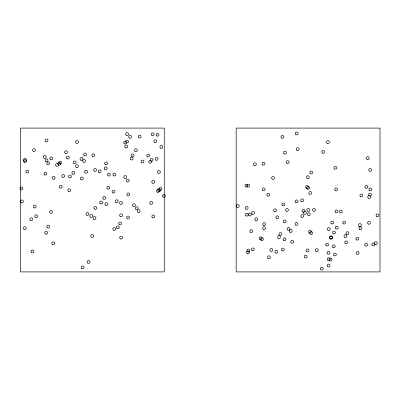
<?xml version="1.0" encoding="UTF-8"?>
<svg xmlns="http://www.w3.org/2000/svg" width="400" height="400" viewBox="0 0 400 400"><rect width="100%" height="100%" fill="white"/><g stroke="black" fill="none" stroke-linecap="round" stroke-linejoin="round"><path stroke-width="0.6" d="M164.26 128.085L20.435 128.085L20.435 271.915L164.26 271.915L164.26 128.085M380 128.085L236.175 128.085L236.175 271.915L380 271.915L380 128.085M309.29 232.97A1.44 1.44 0 0 0 311.445 231.725A1.44 1.44 0 0 0 309.29 230.475A1.44 1.44 0 0 0 309.29 232.97M284.095 153.83A1.44 1.44 0 0 0 286.335 152.745A1.44 1.44 0 0 0 284.275 151.345A1.44 1.44 0 0 0 284.095 153.83M272.33 179.16A1.44 1.44 0 0 0 274.49 177.915A1.44 1.44 0 0 0 272.33 176.67A1.44 1.44 0 0 0 272.33 179.16M281.7 138.115A1.44 1.44 0 0 0 283.86 136.87A1.44 1.44 0 0 0 281.7 135.625A1.44 1.44 0 0 0 281.7 138.115M359.53 229.43A1.44 1.44 0 0 0 361.77 228.34A1.44 1.44 0 0 0 359.71 226.945A1.44 1.44 0 0 0 359.53 229.43M307.37 189.025A1.44 1.44 0 0 0 309.525 187.78A1.44 1.44 0 0 0 307.37 186.535A1.44 1.44 0 0 0 307.37 189.025M335.995 228.845A1.44 1.44 0 0 0 338.155 227.6A1.44 1.44 0 0 0 335.995 226.355A1.44 1.44 0 0 0 335.995 228.845M327.785 254.065A1.44 1.44 0 0 0 329.94 252.82A1.44 1.44 0 0 0 327.785 251.575A1.44 1.44 0 0 0 327.785 254.065M301.45 201.54A1.44 1.44 0 0 0 303.61 200.295A1.44 1.44 0 0 0 301.45 199.05A1.44 1.44 0 0 0 301.45 201.54M237.08 207.21A1.44 1.44 0 0 0 239.24 205.96A1.44 1.44 0 0 0 237.08 204.715A1.44 1.44 0 0 0 237.08 207.21M283.78 240.555A1.44 1.44 0 0 0 285.935 239.31A1.44 1.44 0 0 0 283.78 238.065A1.44 1.44 0 0 0 283.78 240.555M295.75 225.19A1.44 1.44 0 0 0 297.91 223.945A1.44 1.44 0 0 0 295.75 222.7A1.44 1.44 0 0 0 295.75 225.19M346.69 234.395A1.44 1.44 0 0 0 348.85 233.15A1.44 1.44 0 0 0 346.69 231.905A1.44 1.44 0 0 0 346.69 234.395M345.46 243.615A1.44 1.44 0 0 0 347.615 242.37A1.44 1.44 0 0 0 345.46 241.125A1.44 1.44 0 0 0 345.46 243.615M278.29 238.29A1.44 1.44 0 0 0 280.445 237.045A1.44 1.44 0 0 0 278.29 235.8A1.44 1.44 0 0 0 278.29 238.29M327.98 260.45A1.44 1.44 0 0 0 330.14 259.205A1.44 1.44 0 0 0 327.98 257.96A1.44 1.44 0 0 0 327.98 260.45M333.155 233.74A1.44 1.44 0 0 0 335.395 232.65A1.44 1.44 0 0 0 333.335 231.255A1.44 1.44 0 0 0 333.155 233.74M252.04 250.625A1.44 1.44 0 0 0 254.195 249.38A1.44 1.44 0 0 0 252.04 248.135A1.44 1.44 0 0 0 252.04 250.625M331.43 223.81A1.44 1.44 0 0 0 333.585 222.565A1.44 1.44 0 0 0 331.43 221.32A1.44 1.44 0 0 0 331.43 223.81M309.41 194.165A1.44 1.44 0 0 0 311.65 193.08A1.44 1.44 0 0 0 309.59 191.68A1.44 1.44 0 0 0 309.41 194.165M291.445 243.01A1.44 1.44 0 0 0 293.605 241.765A1.44 1.44 0 0 0 291.445 240.52A1.44 1.44 0 0 0 291.445 243.01M367.09 159.385A1.44 1.44 0 0 0 369.25 158.135A1.44 1.44 0 0 0 367.09 156.89A1.44 1.44 0 0 0 367.09 159.385M365.44 246.015A1.44 1.44 0 0 0 367.595 244.77A1.44 1.44 0 0 0 365.44 243.525A1.44 1.44 0 0 0 365.44 246.015M365.57 188.01A1.44 1.44 0 0 0 367.81 186.925A1.44 1.44 0 0 0 365.75 185.53A1.44 1.44 0 0 0 365.57 188.01M245.665 186.83A1.44 1.44 0 0 0 247.82 185.585A1.44 1.44 0 0 0 245.665 184.34A1.44 1.44 0 0 0 245.665 186.83M286.96 163.375A1.44 1.44 0 0 0 289.12 162.125A1.44 1.44 0 0 0 286.96 160.88A1.44 1.44 0 0 0 286.96 163.375M316.125 251.38A1.44 1.44 0 0 0 318.285 250.135A1.44 1.44 0 0 0 316.125 248.89A1.44 1.44 0 0 0 316.125 251.38M356.605 239.93A1.44 1.44 0 0 0 358.765 238.685A1.44 1.44 0 0 0 356.605 237.435A1.44 1.44 0 0 0 356.605 239.93M369.465 171.205A1.44 1.44 0 0 0 371.62 169.955A1.44 1.44 0 0 0 369.465 168.71A1.44 1.44 0 0 0 369.465 171.205M262.715 164.875A1.44 1.44 0 0 0 264.955 163.785A1.44 1.44 0 0 0 262.895 162.39A1.44 1.44 0 0 0 262.715 164.875M247.7 251.75A1.44 1.44 0 0 0 249.855 250.505A1.44 1.44 0 0 0 247.7 249.26A1.44 1.44 0 0 0 247.7 251.75M335.775 212.635A1.44 1.44 0 0 0 337.93 211.39A1.44 1.44 0 0 0 335.775 210.145A1.44 1.44 0 0 0 335.775 212.635M343.405 223.78A1.44 1.44 0 0 0 345.56 222.535A1.44 1.44 0 0 0 343.405 221.29A1.44 1.44 0 0 0 343.405 223.78M250.525 232.37A1.44 1.44 0 0 0 252.68 231.125A1.44 1.44 0 0 0 250.525 229.88A1.44 1.44 0 0 0 250.525 232.37M276.635 218.53A1.44 1.44 0 0 0 278.79 217.285A1.44 1.44 0 0 0 276.635 216.04A1.44 1.44 0 0 0 276.635 218.53M295.895 134.64A1.44 1.44 0 0 0 298.135 133.55A1.44 1.44 0 0 0 296.07 132.155A1.44 1.44 0 0 0 295.895 134.64M259.925 239.565A1.44 1.44 0 0 0 262.08 238.32A1.44 1.44 0 0 0 259.925 237.075A1.44 1.44 0 0 0 259.925 239.565M270.58 251.17A1.44 1.44 0 0 0 272.74 249.925A1.44 1.44 0 0 0 270.58 248.68A1.44 1.44 0 0 0 270.58 251.17M283.955 222.65A1.44 1.44 0 0 0 286.115 221.405A1.44 1.44 0 0 0 283.955 220.155A1.44 1.44 0 0 0 283.955 222.65M313.26 211.17A1.44 1.44 0 0 0 315.42 209.925A1.44 1.44 0 0 0 313.26 208.675A1.44 1.44 0 0 0 313.26 211.17M296.88 150.3A1.44 1.44 0 0 0 299.12 149.21A1.44 1.44 0 0 0 297.055 147.815A1.44 1.44 0 0 0 296.88 150.3M255.56 220.515A1.44 1.44 0 0 0 257.72 219.27A1.44 1.44 0 0 0 255.56 218.025A1.44 1.44 0 0 0 255.56 220.515M368.42 198.205A1.44 1.44 0 0 0 370.58 196.96A1.44 1.44 0 0 0 368.42 195.715A1.44 1.44 0 0 0 368.42 198.205M304.135 214.1A1.44 1.44 0 0 0 306.375 213.01A1.44 1.44 0 0 0 304.31 211.615A1.44 1.44 0 0 0 304.135 214.1M307.12 178.415A1.44 1.44 0 0 0 309.275 177.17A1.44 1.44 0 0 0 307.12 175.925A1.44 1.44 0 0 0 307.12 178.415M262.92 190.59A1.44 1.44 0 0 0 265.08 189.345A1.44 1.44 0 0 0 262.92 188.1A1.44 1.44 0 0 0 262.92 190.59M274.355 211.565A1.44 1.44 0 0 0 276.51 210.32A1.44 1.44 0 0 0 274.355 209.075A1.44 1.44 0 0 0 274.355 211.565M330.44 238.6A1.44 1.44 0 0 0 332.6 237.355A1.44 1.44 0 0 0 330.44 236.11A1.44 1.44 0 0 0 330.44 238.6M310.475 234.27A1.44 1.44 0 0 0 312.635 233.025A1.44 1.44 0 0 0 310.475 231.78A1.44 1.44 0 0 0 310.475 234.27M263.395 225.305A1.44 1.44 0 0 0 265.635 224.215A1.44 1.44 0 0 0 263.575 222.82A1.44 1.44 0 0 0 263.395 225.305M246 215.93A1.44 1.44 0 0 0 248.155 214.685A1.44 1.44 0 0 0 246 213.44A1.44 1.44 0 0 0 246 215.93M308.12 215.46A1.44 1.44 0 0 0 310.28 214.215A1.44 1.44 0 0 0 308.12 212.97A1.44 1.44 0 0 0 308.12 215.46M290.02 232.26A1.44 1.44 0 0 0 292.18 231.015A1.44 1.44 0 0 0 290.02 229.765A1.44 1.44 0 0 0 290.02 232.26M344.74 237.335A1.44 1.44 0 0 0 346.895 236.09A1.44 1.44 0 0 0 344.74 234.845A1.44 1.44 0 0 0 344.74 237.335M360.645 196.735A1.44 1.44 0 0 0 362.8 195.485A1.44 1.44 0 0 0 360.645 194.24A1.44 1.44 0 0 0 360.645 196.735M368.215 223.99A1.44 1.44 0 0 0 370.455 222.9A1.44 1.44 0 0 0 368.39 221.505A1.44 1.44 0 0 0 368.215 223.99M286.15 211.16A1.44 1.44 0 0 0 288.39 210.075A1.44 1.44 0 0 0 286.33 208.675A1.44 1.44 0 0 0 286.15 211.16M306.755 251.65A1.44 1.44 0 0 0 308.915 250.405A1.44 1.44 0 0 0 306.755 249.155A1.44 1.44 0 0 0 306.755 251.65M375.105 244.4A1.44 1.44 0 0 0 377.265 243.155A1.44 1.44 0 0 0 375.105 241.91A1.44 1.44 0 0 0 375.105 244.4M329.83 260.755A1.44 1.44 0 0 0 331.99 259.505A1.44 1.44 0 0 0 329.83 258.26A1.44 1.44 0 0 0 329.83 260.755M376.725 216.57A1.44 1.44 0 0 0 378.97 215.48A1.44 1.44 0 0 0 376.905 214.085A1.44 1.44 0 0 0 376.725 216.57M359.17 226.295A1.44 1.44 0 0 0 361.325 225.05A1.44 1.44 0 0 0 359.17 223.805A1.44 1.44 0 0 0 359.17 226.295M282.665 205.7A1.44 1.44 0 0 0 284.82 204.455A1.44 1.44 0 0 0 282.665 203.21A1.44 1.44 0 0 0 282.665 205.7M340.13 212.825A1.44 1.44 0 0 0 342.29 211.58A1.44 1.44 0 0 0 340.13 210.335A1.44 1.44 0 0 0 340.13 212.825M322.515 153.155A1.44 1.44 0 0 0 324.675 151.91A1.44 1.44 0 0 0 322.515 150.665A1.44 1.44 0 0 0 322.515 153.155M321.065 269.84A1.44 1.44 0 0 0 323.225 268.595A1.44 1.44 0 0 0 321.065 267.35A1.44 1.44 0 0 0 321.065 269.84M275.57 253.005A1.44 1.44 0 0 0 277.73 251.76A1.44 1.44 0 0 0 275.57 250.51A1.44 1.44 0 0 0 275.57 253.005M310.53 173.74A1.44 1.44 0 0 0 312.685 172.495A1.44 1.44 0 0 0 310.53 171.25A1.44 1.44 0 0 0 310.53 173.74M302.775 211.9A1.44 1.44 0 0 0 304.93 210.655A1.44 1.44 0 0 0 302.775 209.41A1.44 1.44 0 0 0 302.775 211.9M252.455 214.215A1.44 1.44 0 0 0 254.61 212.965A1.44 1.44 0 0 0 252.455 211.72A1.44 1.44 0 0 0 252.455 214.215M372.595 245.645A1.44 1.44 0 0 0 374.75 244.4A1.44 1.44 0 0 0 372.595 243.155A1.44 1.44 0 0 0 372.595 245.645M335.3 190.6A1.44 1.44 0 0 0 337.54 189.51A1.44 1.44 0 0 0 335.475 188.115A1.44 1.44 0 0 0 335.3 190.6M369.32 195.8A1.44 1.44 0 0 0 371.48 194.555A1.44 1.44 0 0 0 369.32 193.31A1.44 1.44 0 0 0 369.32 195.8M295.88 202.6A1.44 1.44 0 0 0 298.04 201.355A1.44 1.44 0 0 0 295.88 200.11A1.44 1.44 0 0 0 295.88 202.6M249.205 215.765A1.44 1.44 0 0 0 251.365 214.52A1.44 1.44 0 0 0 249.205 213.27A1.44 1.44 0 0 0 249.205 215.765M279.69 235.28A1.44 1.44 0 0 0 281.845 234.035A1.44 1.44 0 0 0 279.69 232.79A1.44 1.44 0 0 0 279.69 235.28M333.025 247.62A1.44 1.44 0 0 0 335.18 246.37A1.44 1.44 0 0 0 333.025 245.125A1.44 1.44 0 0 0 333.025 247.62M301.605 217.17A1.44 1.44 0 0 0 303.76 215.925A1.44 1.44 0 0 0 301.605 214.68A1.44 1.44 0 0 0 301.605 217.17M334.22 255.74A1.44 1.44 0 0 0 336.375 254.495A1.44 1.44 0 0 0 334.22 253.25A1.44 1.44 0 0 0 334.22 255.74M267.6 195.955A1.44 1.44 0 0 0 269.76 194.71A1.44 1.44 0 0 0 267.6 193.46A1.44 1.44 0 0 0 267.6 195.955M326.36 245.79A1.44 1.44 0 0 0 328.515 244.545A1.44 1.44 0 0 0 326.36 243.295A1.44 1.44 0 0 0 326.36 245.79M334.67 169.04A1.44 1.44 0 0 0 336.825 167.795A1.44 1.44 0 0 0 334.67 166.55A1.44 1.44 0 0 0 334.67 169.04M254.19 165.49A1.44 1.44 0 0 0 256.345 164.245A1.44 1.44 0 0 0 254.19 163A1.44 1.44 0 0 0 254.19 165.49M261.2 240.375A1.44 1.44 0 0 0 263.355 239.13A1.44 1.44 0 0 0 261.2 237.885A1.44 1.44 0 0 0 261.2 240.375M245.935 209.16A1.44 1.44 0 0 0 248.09 207.915A1.44 1.44 0 0 0 245.935 206.67A1.44 1.44 0 0 0 245.935 209.16M328.045 230.385A1.44 1.44 0 0 0 330.205 229.14A1.44 1.44 0 0 0 328.045 227.895A1.44 1.44 0 0 0 328.045 230.385M247.205 253.7A1.44 1.44 0 0 0 249.365 252.45A1.44 1.44 0 0 0 247.205 251.205A1.44 1.44 0 0 0 247.205 253.7M247.49 186.88A1.44 1.44 0 0 0 249.65 185.635A1.44 1.44 0 0 0 247.49 184.39A1.44 1.44 0 0 0 247.49 186.88M356.95 254.145A1.44 1.44 0 0 0 359.105 252.9A1.44 1.44 0 0 0 356.95 251.655A1.44 1.44 0 0 0 356.95 254.145M307.53 211.18A1.44 1.44 0 0 0 309.685 209.935A1.44 1.44 0 0 0 307.53 208.69A1.44 1.44 0 0 0 307.53 211.18M268.17 258.465A1.44 1.44 0 0 0 270.325 257.22A1.44 1.44 0 0 0 268.17 255.975A1.44 1.44 0 0 0 268.17 258.465M304.945 257.84A1.44 1.44 0 0 0 307.1 256.595A1.44 1.44 0 0 0 304.945 255.345A1.44 1.44 0 0 0 304.945 257.84M330.115 238.98A1.44 1.44 0 0 0 332.27 237.735A1.44 1.44 0 0 0 330.115 236.485A1.44 1.44 0 0 0 330.115 238.98M282.095 250.76A1.44 1.44 0 0 0 284.25 249.515A1.44 1.44 0 0 0 282.095 248.27A1.44 1.44 0 0 0 282.095 250.76M327.165 143.245A1.44 1.44 0 0 0 329.405 142.155A1.44 1.44 0 0 0 327.345 140.76A1.44 1.44 0 0 0 327.165 143.245M263.375 229.415A1.44 1.44 0 0 0 265.535 228.17A1.44 1.44 0 0 0 263.375 226.925A1.44 1.44 0 0 0 263.375 229.415M287.885 230.1A1.44 1.44 0 0 0 290.04 228.855A1.44 1.44 0 0 0 287.885 227.61A1.44 1.44 0 0 0 287.885 230.1M369.5 190.645A1.44 1.44 0 0 0 371.74 189.555A1.44 1.44 0 0 0 369.675 188.16A1.44 1.44 0 0 0 369.5 190.645M306.385 188.27A1.44 1.44 0 0 0 308.54 187.025A1.44 1.44 0 0 0 306.385 185.78A1.44 1.44 0 0 0 306.385 188.27M327.865 266.805A1.44 1.44 0 0 0 330.025 265.56A1.44 1.44 0 0 0 327.865 264.315A1.44 1.44 0 0 0 327.865 266.805M52.52 244.565A1.44 1.44 0 0 0 54.68 243.32A1.44 1.44 0 0 0 52.52 242.075A1.44 1.44 0 0 0 52.52 244.565M91.445 237.225A1.44 1.44 0 0 0 93.605 235.98A1.44 1.44 0 0 0 91.445 234.735A1.44 1.44 0 0 0 91.445 237.225M73.945 163.635A1.44 1.44 0 0 0 76.105 162.39A1.44 1.44 0 0 0 73.945 161.145A1.44 1.44 0 0 0 73.945 163.635M124.425 143.84A1.44 1.44 0 0 0 126.585 142.595A1.44 1.44 0 0 0 124.425 141.345A1.44 1.44 0 0 0 124.425 143.84M126.195 142.745A1.44 1.44 0 0 0 128.435 141.655A1.44 1.44 0 0 0 126.37 140.26A1.44 1.44 0 0 0 126.195 142.745M113.635 175.82A1.44 1.44 0 0 0 115.79 174.575A1.44 1.44 0 0 0 113.635 173.33A1.44 1.44 0 0 0 113.635 175.82M100.33 203.71A1.44 1.44 0 0 0 102.57 202.62A1.44 1.44 0 0 0 100.505 201.225A1.44 1.44 0 0 0 100.33 203.71M31.635 252.705A1.44 1.44 0 0 0 33.79 251.46A1.44 1.44 0 0 0 31.635 250.215A1.44 1.44 0 0 0 31.635 252.705M30.53 220.46A1.44 1.44 0 0 0 32.685 219.215A1.44 1.44 0 0 0 30.53 217.97A1.44 1.44 0 0 0 30.53 220.46M151.97 135.585A1.44 1.44 0 0 0 154.13 134.34A1.44 1.44 0 0 0 151.97 133.095A1.44 1.44 0 0 0 151.97 135.585M52.96 179.03A1.44 1.44 0 0 0 55.12 177.785A1.44 1.44 0 0 0 52.96 176.54A1.44 1.44 0 0 0 52.96 179.03M130.82 159.795A1.44 1.44 0 0 0 133.06 158.705A1.44 1.44 0 0 0 130.995 157.31A1.44 1.44 0 0 0 130.82 159.795M62.56 177.21A1.44 1.44 0 0 0 64.72 175.965A1.44 1.44 0 0 0 62.56 174.72A1.44 1.44 0 0 0 62.56 177.21M117.085 228.62A1.44 1.44 0 0 0 119.245 227.375A1.44 1.44 0 0 0 117.085 226.13A1.44 1.44 0 0 0 117.085 228.62M115.975 202.46A1.44 1.44 0 0 0 118.13 201.215A1.44 1.44 0 0 0 115.975 199.97A1.44 1.44 0 0 0 115.975 202.46M84.365 155.735A1.44 1.44 0 0 0 86.52 154.485A1.44 1.44 0 0 0 84.365 153.24A1.44 1.44 0 0 0 84.365 155.735M104.88 169.605A1.44 1.44 0 0 0 107.125 168.515A1.44 1.44 0 0 0 105.06 167.12A1.44 1.44 0 0 0 104.88 169.605M72.635 174.09A1.44 1.44 0 0 0 74.795 172.845A1.44 1.44 0 0 0 72.635 171.6A1.44 1.44 0 0 0 72.635 174.09M103.485 199.155A1.44 1.44 0 0 0 105.645 197.91A1.44 1.44 0 0 0 103.485 196.66A1.44 1.44 0 0 0 103.485 199.155M81.895 268.625A1.44 1.44 0 0 0 84.05 267.38A1.44 1.44 0 0 0 81.895 266.135A1.44 1.44 0 0 0 81.895 268.625M105.665 205.4A1.44 1.44 0 0 0 107.825 204.155A1.44 1.44 0 0 0 105.665 202.905A1.44 1.44 0 0 0 105.665 205.4M133.215 206.415A1.44 1.44 0 0 0 135.375 205.17A1.44 1.44 0 0 0 133.215 203.925A1.44 1.44 0 0 0 133.215 206.415M135.195 151.49A1.44 1.44 0 0 0 137.355 150.245A1.44 1.44 0 0 0 135.195 149A1.44 1.44 0 0 0 135.195 151.49M112.72 192.885A1.44 1.44 0 0 0 114.96 191.8A1.44 1.44 0 0 0 112.895 190.4A1.44 1.44 0 0 0 112.72 192.885M119.4 224.725A1.44 1.44 0 0 0 121.56 223.48A1.44 1.44 0 0 0 119.4 222.235A1.44 1.44 0 0 0 119.4 224.725M24.205 162.255A1.44 1.44 0 0 0 26.45 161.17A1.44 1.44 0 0 0 24.385 159.775A1.44 1.44 0 0 0 24.205 162.255M68.525 191.46A1.44 1.44 0 0 0 70.685 190.215A1.44 1.44 0 0 0 68.525 188.97A1.44 1.44 0 0 0 68.525 191.46M56.19 166.035A1.44 1.44 0 0 0 58.435 164.95A1.44 1.44 0 0 0 56.37 163.55A1.44 1.44 0 0 0 56.19 166.035M59.37 163.725A1.44 1.44 0 0 0 61.61 162.64A1.44 1.44 0 0 0 59.545 161.24A1.44 1.44 0 0 0 59.37 163.725M131.915 156.56A1.44 1.44 0 0 0 134.07 155.315A1.44 1.44 0 0 0 131.915 154.07A1.44 1.44 0 0 0 131.915 156.56M26.595 172.835A1.44 1.44 0 0 0 28.755 171.59A1.44 1.44 0 0 0 26.595 170.345A1.44 1.44 0 0 0 26.595 172.835M59.965 187.935A1.44 1.44 0 0 0 62.12 186.685A1.44 1.44 0 0 0 59.965 185.44A1.44 1.44 0 0 0 59.965 187.935M92.585 156.51A1.44 1.44 0 0 0 94.745 155.265A1.44 1.44 0 0 0 92.585 154.02A1.44 1.44 0 0 0 92.585 156.51M160.54 148.165A1.44 1.44 0 0 0 162.785 147.075A1.44 1.44 0 0 0 160.72 145.68A1.44 1.44 0 0 0 160.54 148.165M152.47 183.13A1.44 1.44 0 0 0 154.63 181.885A1.44 1.44 0 0 0 152.47 180.635A1.44 1.44 0 0 0 152.47 183.13M83.315 162.125A1.44 1.44 0 0 0 85.555 161.035A1.44 1.44 0 0 0 83.495 159.64A1.44 1.44 0 0 0 83.315 162.125M125.495 147.715A1.44 1.44 0 0 0 127.65 146.47A1.44 1.44 0 0 0 125.495 145.225A1.44 1.44 0 0 0 125.495 147.715M76.23 143.17A1.44 1.44 0 0 0 78.385 141.925A1.44 1.44 0 0 0 76.23 140.68A1.44 1.44 0 0 0 76.23 143.17M127.045 181.84A1.44 1.44 0 0 0 129.2 180.595A1.44 1.44 0 0 0 127.045 179.35A1.44 1.44 0 0 0 127.045 181.84M159.555 190.075A1.44 1.44 0 0 0 161.795 188.985A1.44 1.44 0 0 0 159.735 187.59A1.44 1.44 0 0 0 159.555 190.075M150.455 204.1A1.44 1.44 0 0 0 152.615 202.855A1.44 1.44 0 0 0 150.455 201.61A1.44 1.44 0 0 0 150.455 204.1M81.09 179.725A1.44 1.44 0 0 0 83.25 178.48A1.44 1.44 0 0 0 81.09 177.235A1.44 1.44 0 0 0 81.09 179.725M58.57 164.99A1.44 1.44 0 0 0 60.73 163.745A1.44 1.44 0 0 0 58.57 162.5A1.44 1.44 0 0 0 58.57 164.99M90.495 217.165A1.44 1.44 0 0 0 92.655 215.92A1.44 1.44 0 0 0 90.495 214.675A1.44 1.44 0 0 0 90.495 217.165M76.25 167.45A1.44 1.44 0 0 0 78.41 166.2A1.44 1.44 0 0 0 76.25 164.955A1.44 1.44 0 0 0 76.25 167.45M65.275 153.435A1.44 1.44 0 0 0 67.43 152.19A1.44 1.44 0 0 0 65.275 150.945A1.44 1.44 0 0 0 65.275 153.435M98.94 172.56A1.44 1.44 0 0 0 101.095 171.315A1.44 1.44 0 0 0 98.94 170.07A1.44 1.44 0 0 0 98.94 172.56M156.75 135.895A1.44 1.44 0 0 0 158.99 134.805A1.44 1.44 0 0 0 156.93 133.41A1.44 1.44 0 0 0 156.75 135.895M163.195 197.025A1.44 1.44 0 0 0 165.35 195.78A1.44 1.44 0 0 0 163.195 194.535A1.44 1.44 0 0 0 163.195 197.025M129.295 138.035A1.44 1.44 0 0 0 131.535 136.945A1.44 1.44 0 0 0 129.475 135.55A1.44 1.44 0 0 0 129.295 138.035M149.295 162.93A1.44 1.44 0 0 0 151.535 161.845A1.44 1.44 0 0 0 149.475 160.445A1.44 1.44 0 0 0 149.295 162.93M86.71 215.155A1.44 1.44 0 0 0 88.865 213.91A1.44 1.44 0 0 0 86.71 212.665A1.44 1.44 0 0 0 86.71 215.155M120.24 204.17A1.44 1.44 0 0 0 122.395 202.925A1.44 1.44 0 0 0 120.24 201.675A1.44 1.44 0 0 0 120.24 204.17M20.72 189.685A1.44 1.44 0 0 0 22.875 188.435A1.44 1.44 0 0 0 20.72 187.19A1.44 1.44 0 0 0 20.72 189.685M21.12 202.585A1.44 1.44 0 0 0 23.36 201.495A1.44 1.44 0 0 0 21.295 200.1A1.44 1.44 0 0 0 21.12 202.585M155.84 160.1A1.44 1.44 0 0 0 157.995 158.855A1.44 1.44 0 0 0 155.84 157.61A1.44 1.44 0 0 0 155.84 160.1M127.585 195.595A1.44 1.44 0 0 0 129.74 194.35A1.44 1.44 0 0 0 127.585 193.105A1.44 1.44 0 0 0 127.585 195.595M150.85 161.035A1.44 1.44 0 0 0 153.01 159.79A1.44 1.44 0 0 0 150.85 158.545A1.44 1.44 0 0 0 150.85 161.035M45.72 161.525A1.44 1.44 0 0 0 47.965 160.435A1.44 1.44 0 0 0 45.9 159.04A1.44 1.44 0 0 0 45.72 161.525M43.98 158.125A1.44 1.44 0 0 0 46.14 156.88A1.44 1.44 0 0 0 43.98 155.635A1.44 1.44 0 0 0 43.98 158.125M67.08 158.795A1.44 1.44 0 0 0 69.235 157.55A1.44 1.44 0 0 0 67.08 156.305A1.44 1.44 0 0 0 67.08 158.795M94.6 209.125A1.44 1.44 0 0 0 96.76 207.88A1.44 1.44 0 0 0 94.6 206.635A1.44 1.44 0 0 0 94.6 209.125M44.6 174.91A1.44 1.44 0 0 0 46.755 173.665A1.44 1.44 0 0 0 44.6 172.42A1.44 1.44 0 0 0 44.6 174.91M47.445 227.815A1.44 1.44 0 0 0 49.685 226.725A1.44 1.44 0 0 0 47.62 225.33A1.44 1.44 0 0 0 47.445 227.815M158.495 191.44A1.44 1.44 0 0 0 160.655 190.195A1.44 1.44 0 0 0 158.495 188.95A1.44 1.44 0 0 0 158.495 191.44M157.145 192.155A1.44 1.44 0 0 0 159.385 191.065A1.44 1.44 0 0 0 157.32 189.67A1.44 1.44 0 0 0 157.145 192.155M126.345 135.28A1.44 1.44 0 0 0 128.505 134.035A1.44 1.44 0 0 0 126.345 132.79A1.44 1.44 0 0 0 126.345 135.28M93.79 219.255A1.44 1.44 0 0 0 95.945 218.01A1.44 1.44 0 0 0 93.79 216.765A1.44 1.44 0 0 0 93.79 219.255M137.99 212.35A1.44 1.44 0 0 0 140.15 211.105A1.44 1.44 0 0 0 137.99 209.86A1.44 1.44 0 0 0 137.99 212.35M138.89 137.825A1.44 1.44 0 0 0 141.045 136.58A1.44 1.44 0 0 0 138.89 135.335A1.44 1.44 0 0 0 138.89 137.825M120.4 238.865A1.44 1.44 0 0 0 122.555 237.62A1.44 1.44 0 0 0 120.4 236.37A1.44 1.44 0 0 0 120.4 238.865M45.47 234.015A1.44 1.44 0 0 0 47.625 232.77A1.44 1.44 0 0 0 45.47 231.525A1.44 1.44 0 0 0 45.47 234.015M124.535 178.245A1.44 1.44 0 0 0 126.695 177A1.44 1.44 0 0 0 124.535 175.755A1.44 1.44 0 0 0 124.535 178.245M35.38 217.43A1.44 1.44 0 0 0 37.625 216.34A1.44 1.44 0 0 0 35.56 214.945A1.44 1.44 0 0 0 35.38 217.43M120.36 216.54A1.44 1.44 0 0 0 122.515 215.295A1.44 1.44 0 0 0 120.36 214.05A1.44 1.44 0 0 0 120.36 216.54M135.92 209.45A1.44 1.44 0 0 0 138.08 208.205A1.44 1.44 0 0 0 135.92 206.96A1.44 1.44 0 0 0 135.92 209.45M45.735 141.67A1.44 1.44 0 0 0 47.975 140.58A1.44 1.44 0 0 0 45.91 139.185A1.44 1.44 0 0 0 45.735 141.67M113.51 230.25A1.44 1.44 0 0 0 115.665 229.005A1.44 1.44 0 0 0 113.51 227.76A1.44 1.44 0 0 0 113.51 230.25M50.315 213.09A1.44 1.44 0 0 0 52.475 211.845A1.44 1.44 0 0 0 50.315 210.6A1.44 1.44 0 0 0 50.315 213.09M24.07 229.41A1.44 1.44 0 0 0 26.225 228.16A1.44 1.44 0 0 0 24.07 226.915A1.44 1.44 0 0 0 24.07 229.41M33.265 151.33A1.44 1.44 0 0 0 35.42 150.085A1.44 1.44 0 0 0 33.265 148.84A1.44 1.44 0 0 0 33.265 151.33M85.235 172.89A1.44 1.44 0 0 0 87.475 171.8A1.44 1.44 0 0 0 85.41 170.405A1.44 1.44 0 0 0 85.235 172.89M69.16 177.66A1.44 1.44 0 0 0 71.4 176.57A1.44 1.44 0 0 0 69.335 175.175A1.44 1.44 0 0 0 69.16 177.66M24.085 161.065A1.44 1.44 0 0 0 26.325 159.975A1.44 1.44 0 0 0 24.265 158.58A1.44 1.44 0 0 0 24.085 161.065M141.665 162.725A1.44 1.44 0 0 0 143.905 161.64A1.44 1.44 0 0 0 141.845 160.24A1.44 1.44 0 0 0 141.665 162.725M154.525 142.515A1.44 1.44 0 0 0 156.68 141.27A1.44 1.44 0 0 0 154.525 140.025A1.44 1.44 0 0 0 154.525 142.515M152.57 217.65A1.44 1.44 0 0 0 154.725 216.405A1.44 1.44 0 0 0 152.57 215.16A1.44 1.44 0 0 0 152.57 217.65M34.04 207.785A1.44 1.44 0 0 0 36.195 206.54A1.44 1.44 0 0 0 34.04 205.295A1.44 1.44 0 0 0 34.04 207.785M107.625 188.99A1.44 1.44 0 0 0 109.785 187.745A1.44 1.44 0 0 0 107.625 186.5A1.44 1.44 0 0 0 107.625 188.99M94.355 171.16A1.44 1.44 0 0 0 96.51 169.915A1.44 1.44 0 0 0 94.355 168.67A1.44 1.44 0 0 0 94.355 171.16M87.845 263.12A1.44 1.44 0 0 0 90.005 261.875A1.44 1.44 0 0 0 87.845 260.625A1.44 1.44 0 0 0 87.845 263.12M80.635 160.13A1.44 1.44 0 0 0 82.875 159.045A1.44 1.44 0 0 0 80.81 157.65A1.44 1.44 0 0 0 80.635 160.13M105.37 164.7A1.44 1.44 0 0 0 107.525 163.45A1.44 1.44 0 0 0 105.37 162.205A1.44 1.44 0 0 0 105.37 164.7M50.56 159.65A1.44 1.44 0 0 0 52.72 158.405A1.44 1.44 0 0 0 50.56 157.16A1.44 1.44 0 0 0 50.56 159.65M158.1 173.1A1.44 1.44 0 0 0 160.34 172.01A1.44 1.44 0 0 0 158.28 170.615A1.44 1.44 0 0 0 158.1 173.1M47.495 164.54A1.44 1.44 0 0 0 49.65 163.295A1.44 1.44 0 0 0 47.495 162.05A1.44 1.44 0 0 0 47.495 164.54M147.395 156.795A1.44 1.44 0 0 0 149.635 155.705A1.44 1.44 0 0 0 147.575 154.31A1.44 1.44 0 0 0 147.395 156.795M108.155 175.85A1.44 1.44 0 0 0 110.315 174.6A1.44 1.44 0 0 0 108.155 173.355A1.44 1.44 0 0 0 108.155 175.85M127.325 218.83A1.44 1.44 0 0 0 129.48 217.585A1.44 1.44 0 0 0 127.325 216.34A1.44 1.44 0 0 0 127.325 218.83"/></g></svg>
